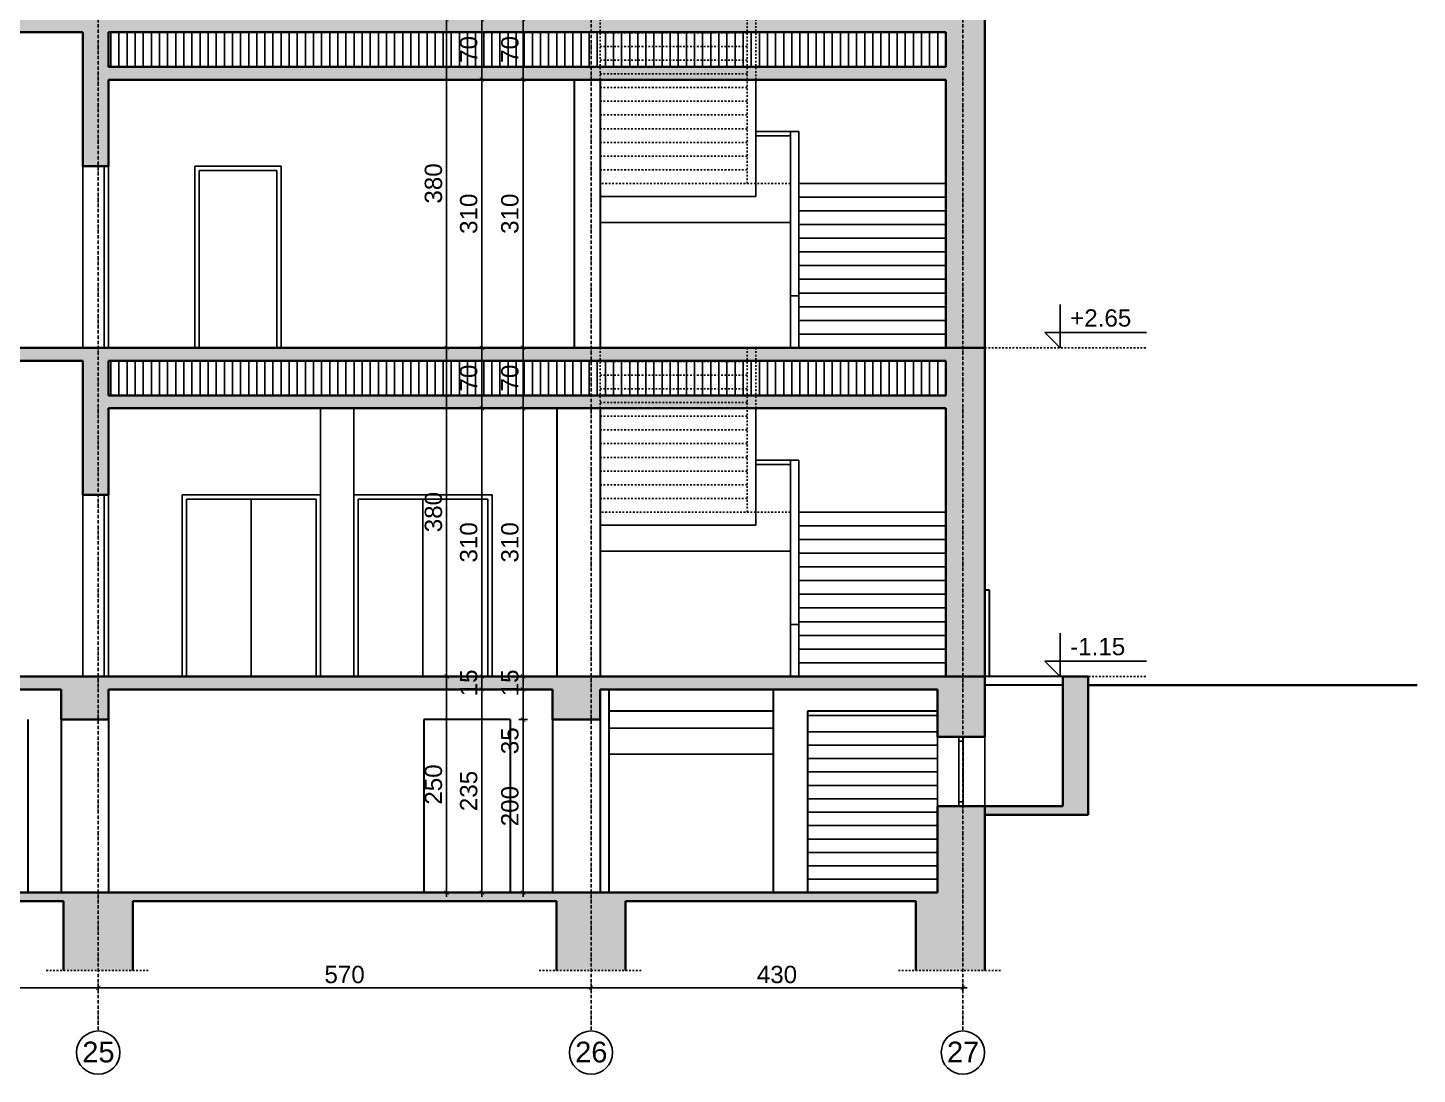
# Model space of a CAD drawing. Header units: inches. Extents: x -72385 to 39588, y -6525 to 66685.
# Drawn here: x 29313 to 30920, y 23051 to 24261 of the extents above; entities that cross this region are included whole.
import ezdxf

# ---------------------------------------------------------------- set-up
doc = ezdxf.new("R2010")
doc.units = ezdxf.units.IN
doc.header["$MEASUREMENT"] = 0
doc.linetypes.add('DashDot', pattern=[0.6, 0.4, -0.1, 0, -0.1])
doc.linetypes.add('Hidden', pattern=[0.4, 0.2, -0.2])
for name, color, linetype, lineweight in [('Надписи коти външни', 252, 'Continuous', 25), ('Надписи коти вътрешни', 252, 'Continuous', 25), ('Надписи нива', 252, 'Continuous', 25), ('Надписи Оси', 252, 'Continuous', 25), ('Оси', 252, 'DashDot', 25), ('Фасади Разрези дебело', 7, 'Continuous', 35), ('Фасади Разрези пунктир', 253, 'Hidden', 25), ('Фасади Разрези средно', 252, 'Continuous', 30), ('Фасади Разрези тънко', 253, 'Continuous', 25), ('Щрих стени', 254, 'Continuous', 25)]:
    doc.layers.add(name, color=color, linetype=linetype, lineweight=lineweight)
doc.styles.add('Arial Regular', font='arial.ttf')
doc.styles.get("Standard").update_dxf_attribs({"font": 'arial.ttf'})
doc.dimstyles.new('Annotative', dxfattribs={"dimscale": 0, "dimtxt": 20, "dimasz": 5, "dimexe": 5, "dimexo": 5, "dimgap": 5, "dimtad": 1, "dimdec": 0, "dimzin": 0, "dimdsep": 46, "dimtxsty": 'Standard', "dimblk": 'ARCHTICK', "dimcen": 5, "dimdle": 5, "dimadec": 0, "dimazin": 0, "dimtfac": 1, "dimtdec": 0, "dimtofl": 0, "dimtmove": 0, "dimatfit": 3, "dimldrblk": 'ARCHTICK', "dimfxl": 5, "dimfxlon": 1, "dimtolj": 1, "dimtzin": 0, "dimarcsym": 1})

# ---------------------------------------------------------------- blocks, each defined once
blk = doc.blocks.new('_ArchTick')
at = {"color": 0, "linetype": 'ByBlock', "const_width": 0.15}
blk.add_lwpolyline([(-0.5, -0.5), (0.5, 0.5)], dxfattribs=at)
blk = doc.blocks.new('*D5168')
at = {"layer": 'Defpoints', "color": 0, "ltscale": 10, "transparency": 16777216}
for p in [(29886.1, 23820.9), (29916.7, 23820.9), (29925.2, 23510.9)]:
    blk.add_point(p, dxfattribs=at)
at = {"layer": 'Надписи коти вътрешни', "color": 0, "lineweight": -2, "ltscale": 10, "transparency": 16777216}
for p, q in [((29891.1, 23820.9), (29881.1, 23820.9)), ((29886.1, 23505.9), (29886.1, 23825.9)), ((29891.1, 23510.9), (29881.1, 23510.9))]:
    blk.add_line(p, q, dxfattribs=at)
at = {"layer": 'Надписи коти вътрешни', "color": 0, "lineweight": -2, "ltscale": 10, "transparency": 16777216, "xscale": 5, "yscale": 5, "zscale": 5}
for p, rotation in [((29886.1, 23820.9), 90), ((29886.1, 23510.9), 270)]:
    blk.add_blockref('_ArchTick', p, dxfattribs=dict(at, rotation=rotation))
at = {"layer": 'Надписи коти вътрешни', "color": 0, "ltscale": 10, "transparency": 16777216, "insert": (29870.9, 23665.9), "char_height": 20, "attachment_point": 5, "rotation": 90}
blk.add_mtext('\\A1;310', dxfattribs=at)
blk = doc.blocks.new('*D5167')
at = {"layer": 'Defpoints', "color": 0, "ltscale": 10, "transparency": 16777216}
for p in [(29886.1, 23890.9), (29916.7, 23890.9), (29916.7, 23820.9)]:
    blk.add_point(p, dxfattribs=at)
at = {"layer": 'Надписи коти вътрешни', "color": 0, "lineweight": -2, "ltscale": 10, "transparency": 16777216}
for p, q in [((29886.1, 23815.9), (29886.1, 23895.9)), ((29891.1, 23890.9), (29881.1, 23890.9)), ((29891.1, 23820.9), (29881.1, 23820.9))]:
    blk.add_line(p, q, dxfattribs=at)
at = {"layer": 'Надписи коти вътрешни', "color": 0, "lineweight": -2, "ltscale": 10, "transparency": 16777216, "xscale": 5, "yscale": 5, "zscale": 5}
for p, rotation in [((29886.1, 23890.9), 90), ((29886.1, 23820.9), 270)]:
    blk.add_blockref('_ArchTick', p, dxfattribs=dict(at, rotation=rotation))
at = {"layer": 'Надписи коти вътрешни', "color": 0, "ltscale": 10, "transparency": 16777216, "insert": (29870.9, 23855.9), "char_height": 20, "attachment_point": 5, "rotation": 90}
blk.add_mtext('\\A1;70', dxfattribs=at)
blk = doc.blocks.new('*D5166')
at = {"layer": 'Defpoints', "color": 0, "ltscale": 10, "transparency": 16777216}
for p in [(29838.5, 23820.9), (29925.2, 23820.9), (29916.7, 23510.9)]:
    blk.add_point(p, dxfattribs=at)
at = {"layer": 'Надписи коти вътрешни', "color": 0, "lineweight": -2, "ltscale": 10, "transparency": 16777216}
for p, q in [((29843.5, 23820.9), (29833.5, 23820.9)), ((29838.5, 23505.9), (29838.5, 23825.9)), ((29843.5, 23510.9), (29833.5, 23510.9))]:
    blk.add_line(p, q, dxfattribs=at)
at = {"layer": 'Надписи коти вътрешни', "color": 0, "lineweight": -2, "ltscale": 10, "transparency": 16777216, "xscale": 5, "yscale": 5, "zscale": 5}
for p, rotation in [((29838.5, 23820.9), 90), ((29838.5, 23510.9), 270)]:
    blk.add_blockref('_ArchTick', p, dxfattribs=dict(at, rotation=rotation))
at = {"layer": 'Надписи коти вътрешни', "color": 0, "ltscale": 10, "transparency": 16777216, "insert": (29823.3, 23665.9), "char_height": 20, "attachment_point": 5, "rotation": 90}
blk.add_mtext('\\A1;310', dxfattribs=at)
blk = doc.blocks.new('*D5165')
at = {"layer": 'Defpoints', "color": 0, "ltscale": 10, "transparency": 16777216}
for p in [(29797.7, 23890.9), (29916.7, 23890.9), (29916.7, 23510.9)]:
    blk.add_point(p, dxfattribs=at)
at = {"layer": 'Надписи коти вътрешни', "color": 0, "lineweight": -2, "ltscale": 10, "transparency": 16777216}
for p, q in [((29797.7, 23505.9), (29797.7, 23895.9)), ((29802.7, 23890.9), (29792.7, 23890.9)), ((29802.7, 23510.9), (29792.7, 23510.9))]:
    blk.add_line(p, q, dxfattribs=at)
at = {"layer": 'Надписи коти вътрешни', "color": 0, "lineweight": -2, "ltscale": 10, "transparency": 16777216, "xscale": 5, "yscale": 5, "zscale": 5}
for p, rotation in [((29797.7, 23890.9), 90), ((29797.7, 23510.9), 270)]:
    blk.add_blockref('_ArchTick', p, dxfattribs=dict(at, rotation=rotation))
at = {"layer": 'Надписи коти вътрешни', "color": 0, "ltscale": 10, "transparency": 16777216, "insert": (29782.5, 23700.9), "char_height": 20, "attachment_point": 5, "rotation": 90}
blk.add_mtext('\\A1;380', dxfattribs=at)
blk = doc.blocks.new('*D5164')
at = {"layer": 'Defpoints', "color": 0, "ltscale": 10, "transparency": 16777216}
for p in [(29838.5, 23890.9), (29860.7, 23890.9), (29860.2, 23820.9)]:
    blk.add_point(p, dxfattribs=at)
at = {"layer": 'Надписи коти вътрешни', "color": 0, "lineweight": -2, "ltscale": 10, "transparency": 16777216}
for p, q in [((29838.5, 23815.9), (29838.5, 23895.9)), ((29843.5, 23890.9), (29833.5, 23890.9)), ((29843.5, 23820.9), (29833.5, 23820.9))]:
    blk.add_line(p, q, dxfattribs=at)
at = {"layer": 'Надписи коти вътрешни', "color": 0, "lineweight": -2, "ltscale": 10, "transparency": 16777216, "xscale": 5, "yscale": 5, "zscale": 5}
for p, rotation in [((29838.5, 23890.9), 90), ((29838.5, 23820.9), 270)]:
    blk.add_blockref('_ArchTick', p, dxfattribs=dict(at, rotation=rotation))
at = {"layer": 'Надписи коти вътрешни', "color": 0, "ltscale": 10, "transparency": 16777216, "insert": (29823.3, 23855.9), "char_height": 20, "attachment_point": 5, "rotation": 90}
blk.add_mtext('\\A1;70', dxfattribs=at)
blk = doc.blocks.new('*D5163')
at = {"layer": 'Defpoints', "color": 0, "ltscale": 10, "transparency": 16777216}
for p in [(29886.1, 24200.9), (29916.7, 24200.9), (29916.7, 23890.9)]:
    blk.add_point(p, dxfattribs=at)
at = {"layer": 'Надписи коти вътрешни', "color": 0, "lineweight": -2, "ltscale": 10, "transparency": 16777216}
for p, q in [((29891.1, 24200.9), (29881.1, 24200.9)), ((29886.1, 23885.9), (29886.1, 24205.9)), ((29891.1, 23890.9), (29881.1, 23890.9))]:
    blk.add_line(p, q, dxfattribs=at)
at = {"layer": 'Надписи коти вътрешни', "color": 0, "lineweight": -2, "ltscale": 10, "transparency": 16777216, "xscale": 5, "yscale": 5, "zscale": 5}
for p, rotation in [((29886.1, 24200.9), 90), ((29886.1, 23890.9), 270)]:
    blk.add_blockref('_ArchTick', p, dxfattribs=dict(at, rotation=rotation))
at = {"layer": 'Надписи коти вътрешни', "color": 0, "ltscale": 10, "transparency": 16777216, "insert": (29870.9, 24045.9), "char_height": 20, "attachment_point": 5, "rotation": 90}
blk.add_mtext('\\A1;310', dxfattribs=at)
blk = doc.blocks.new('*D5162')
at = {"layer": 'Defpoints', "color": 0, "ltscale": 10, "transparency": 16777216}
for p in [(29916.7, 24270.9), (29886.1, 24200.9), (29916.7, 24200.9)]:
    blk.add_point(p, dxfattribs=at)
at = {"layer": 'Надписи коти вътрешни', "color": 0, "lineweight": -2, "ltscale": 10, "transparency": 16777216}
for p, q in [((29891.1, 24270.9), (29881.1, 24270.9)), ((29886.1, 24275.9), (29886.1, 24195.9)), ((29891.1, 24200.9), (29881.1, 24200.9))]:
    blk.add_line(p, q, dxfattribs=at)
at = {"layer": 'Надписи коти вътрешни', "color": 0, "lineweight": -2, "ltscale": 10, "transparency": 16777216, "xscale": 5, "yscale": 5, "zscale": 5}
for p, rotation in [((29886.1, 24270.9), 90), ((29886.1, 24200.9), 270)]:
    blk.add_blockref('_ArchTick', p, dxfattribs=dict(at, rotation=rotation))
at = {"layer": 'Надписи коти вътрешни', "color": 0, "ltscale": 10, "transparency": 16777216, "insert": (29870.9, 24235.9), "char_height": 20, "attachment_point": 5, "rotation": 90}
blk.add_mtext('\\A1;70', dxfattribs=at)
blk = doc.blocks.new('*D5161')
at = {"layer": 'Defpoints', "color": 0, "ltscale": 10, "transparency": 16777216}
for p in [(29838.5, 24200.9), (29865.2, 24200.9), (29916.7, 23890.9)]:
    blk.add_point(p, dxfattribs=at)
at = {"layer": 'Надписи коти вътрешни', "color": 0, "lineweight": -2, "ltscale": 10, "transparency": 16777216}
for p, q in [((29843.5, 24200.9), (29833.5, 24200.9)), ((29838.5, 23885.9), (29838.5, 24205.9)), ((29843.5, 23890.9), (29833.5, 23890.9))]:
    blk.add_line(p, q, dxfattribs=at)
at = {"layer": 'Надписи коти вътрешни', "color": 0, "lineweight": -2, "ltscale": 10, "transparency": 16777216, "xscale": 5, "yscale": 5, "zscale": 5}
for p, rotation in [((29838.5, 24200.9), 90), ((29838.5, 23890.9), 270)]:
    blk.add_blockref('_ArchTick', p, dxfattribs=dict(at, rotation=rotation))
at = {"layer": 'Надписи коти вътрешни', "color": 0, "ltscale": 10, "transparency": 16777216, "insert": (29823.3, 24045.9), "char_height": 20, "attachment_point": 5, "rotation": 90}
blk.add_mtext('\\A1;310', dxfattribs=at)
blk = doc.blocks.new('*D5160')
at = {"layer": 'Defpoints', "color": 0, "ltscale": 10, "transparency": 16777216}
for p in [(29797.7, 24270.9), (29916.7, 24270.9), (29916.7, 23890.9)]:
    blk.add_point(p, dxfattribs=at)
at = {"layer": 'Надписи коти вътрешни', "color": 0, "lineweight": -2, "ltscale": 10, "transparency": 16777216}
for p, q in [((29802.7, 24270.9), (29792.7, 24270.9)), ((29797.7, 23885.9), (29797.7, 24275.9)), ((29802.7, 23890.9), (29792.7, 23890.9))]:
    blk.add_line(p, q, dxfattribs=at)
at = {"layer": 'Надписи коти вътрешни', "color": 0, "lineweight": -2, "ltscale": 10, "transparency": 16777216, "xscale": 5, "yscale": 5, "zscale": 5}
for p, rotation in [((29797.7, 24270.9), 90), ((29797.7, 23890.9), 270)]:
    blk.add_blockref('_ArchTick', p, dxfattribs=dict(at, rotation=rotation))
at = {"layer": 'Надписи коти вътрешни', "color": 0, "ltscale": 10, "transparency": 16777216, "insert": (29782.5, 24080.9), "char_height": 20, "attachment_point": 5, "rotation": 90}
blk.add_mtext('\\A1;380', dxfattribs=at)
blk = doc.blocks.new('*D5159')
at = {"layer": 'Defpoints', "color": 0, "ltscale": 10, "transparency": 16777216}
for p in [(29838.5, 24270.9), (29869.2, 24270.9), (29869.2, 24200.9)]:
    blk.add_point(p, dxfattribs=at)
at = {"layer": 'Надписи коти вътрешни', "color": 0, "lineweight": -2, "ltscale": 10, "transparency": 16777216}
for p, q in [((29843.5, 24270.9), (29833.5, 24270.9)), ((29838.5, 24195.9), (29838.5, 24275.9)), ((29843.5, 24200.9), (29833.5, 24200.9))]:
    blk.add_line(p, q, dxfattribs=at)
at = {"layer": 'Надписи коти вътрешни', "color": 0, "lineweight": -2, "ltscale": 10, "transparency": 16777216, "xscale": 5, "yscale": 5, "zscale": 5}
for p, rotation in [((29838.5, 24270.9), 90), ((29838.5, 24200.9), 270)]:
    blk.add_blockref('_ArchTick', p, dxfattribs=dict(at, rotation=rotation))
at = {"layer": 'Надписи коти вътрешни', "color": 0, "ltscale": 10, "transparency": 16777216, "insert": (29823.3, 24235.9), "char_height": 20, "attachment_point": 5, "rotation": 90}
blk.add_mtext('\\A1;70', dxfattribs=at)
blk = doc.blocks.new('*D5143')
at = {"layer": 'Defpoints', "color": 0, "ltscale": 10, "transparency": 16777216}
for p in [(29920.2, 23495.9), (29886.1, 23460.9), (29920.2, 23460.9)]:
    blk.add_point(p, dxfattribs=at)
at = {"layer": 'Надписи коти вътрешни', "color": 0, "lineweight": -2, "ltscale": 10, "transparency": 16777216}
for p, q in [((29891.1, 23495.9), (29881.1, 23495.9)), ((29886.1, 23500.9), (29886.1, 23460.9)), ((29891.1, 23460.9), (29881.1, 23460.9)), ((29886.1, 23460.9), (29886.1, 23417.1))]:
    blk.add_line(p, q, dxfattribs=at)
at = {"layer": 'Надписи коти вътрешни', "color": 0, "lineweight": -2, "ltscale": 10, "transparency": 16777216, "xscale": 5, "yscale": 5, "zscale": 5}
for p, rotation in [((29886.1, 23495.9), 90), ((29886.1, 23460.9), 270)]:
    blk.add_blockref('_ArchTick', p, dxfattribs=dict(at, rotation=rotation))
at = {"layer": 'Надписи коти вътрешни', "color": 0, "ltscale": 10, "transparency": 16777216, "insert": (29870.9, 23436.5), "char_height": 20, "attachment_point": 5, "rotation": 90}
blk.add_mtext('\\A1;35', dxfattribs=at)
blk = doc.blocks.new('*D5142')
at = {"layer": 'Defpoints', "color": 0, "ltscale": 10, "transparency": 16777216}
for p in [(29920.2, 23460.9), (29886.1, 23260.9), (29920.2, 23260.9)]:
    blk.add_point(p, dxfattribs=at)
at = {"layer": 'Надписи коти вътрешни', "color": 0, "lineweight": -2, "ltscale": 10, "transparency": 16777216}
for p, q in [((29891.1, 23460.9), (29881.1, 23460.9)), ((29886.1, 23465.9), (29886.1, 23255.9)), ((29891.1, 23260.9), (29881.1, 23260.9))]:
    blk.add_line(p, q, dxfattribs=at)
at = {"layer": 'Надписи коти вътрешни', "color": 0, "lineweight": -2, "ltscale": 10, "transparency": 16777216, "xscale": 5, "yscale": 5, "zscale": 5}
for p, rotation in [((29886.1, 23460.9), 90), ((29886.1, 23260.9), 270)]:
    blk.add_blockref('_ArchTick', p, dxfattribs=dict(at, rotation=rotation))
at = {"layer": 'Надписи коти вътрешни', "color": 0, "ltscale": 10, "transparency": 16777216, "insert": (29870.9, 23360.9), "char_height": 20, "attachment_point": 5, "rotation": 90}
blk.add_mtext('\\A1;200', dxfattribs=at)
blk = doc.blocks.new('*D4689')
at = {"layer": 'Defpoints', "color": 0, "ltscale": 10, "transparency": 16777216}
for p in [(29838.5, 23495.9), (29920.2, 23495.9), (29920.2, 23260.9)]:
    blk.add_point(p, dxfattribs=at)
at = {"layer": 'Надписи коти вътрешни', "color": 0, "lineweight": -2, "ltscale": 10, "transparency": 16777216}
for p, q in [((29843.5, 23495.9), (29833.5, 23495.9)), ((29838.5, 23255.9), (29838.5, 23500.9)), ((29843.5, 23260.9), (29833.5, 23260.9))]:
    blk.add_line(p, q, dxfattribs=at)
at = {"layer": 'Надписи коти вътрешни', "color": 0, "lineweight": -2, "ltscale": 10, "transparency": 16777216, "xscale": 5, "yscale": 5, "zscale": 5}
for p, rotation in [((29838.5, 23495.9), 90), ((29838.5, 23260.9), 270)]:
    blk.add_blockref('_ArchTick', p, dxfattribs=dict(at, rotation=rotation))
at = {"layer": 'Надписи коти вътрешни', "color": 0, "ltscale": 10, "transparency": 16777216, "insert": (29823.3, 23378.4), "char_height": 20, "attachment_point": 5, "rotation": 90}
blk.add_mtext('\\A1;235', dxfattribs=at)
blk = doc.blocks.new('*D4690')
at = {"layer": 'Defpoints', "color": 0, "ltscale": 10, "transparency": 16777216}
for p in [(29797.7, 23510.9), (29920.2, 23510.9), (29920.2, 23260.9)]:
    blk.add_point(p, dxfattribs=at)
at = {"layer": 'Надписи коти вътрешни', "color": 0, "lineweight": -2, "ltscale": 10, "transparency": 16777216}
for p, q in [((29802.7, 23510.9), (29792.7, 23510.9)), ((29797.7, 23255.9), (29797.7, 23515.9)), ((29802.7, 23260.9), (29792.7, 23260.9))]:
    blk.add_line(p, q, dxfattribs=at)
at = {"layer": 'Надписи коти вътрешни', "color": 0, "lineweight": -2, "ltscale": 10, "transparency": 16777216, "xscale": 5, "yscale": 5, "zscale": 5}
for p, rotation in [((29797.7, 23510.9), 90), ((29797.7, 23260.9), 270)]:
    blk.add_blockref('_ArchTick', p, dxfattribs=dict(at, rotation=rotation))
at = {"layer": 'Надписи коти вътрешни', "color": 0, "ltscale": 10, "transparency": 16777216, "insert": (29782.5, 23385.9), "char_height": 20, "attachment_point": 5, "rotation": 90}
blk.add_mtext('\\A1;250', dxfattribs=at)
blk = doc.blocks.new('*D5141')
at = {"layer": 'Defpoints', "color": 0, "ltscale": 10, "transparency": 16777216}
for p in [(29838.5, 23510.9), (29869.2, 23510.9), (29904.4, 23495.9)]:
    blk.add_point(p, dxfattribs=at)
at = {"layer": 'Надписи коти вътрешни', "color": 0, "lineweight": -2, "ltscale": 10, "transparency": 16777216}
for p, q in [((29843.5, 23510.9), (29833.5, 23510.9)), ((29838.5, 23490.9), (29838.5, 23515.9)), ((29843.5, 23495.9), (29833.5, 23495.9))]:
    blk.add_line(p, q, dxfattribs=at)
at = {"layer": 'Надписи коти вътрешни', "color": 0, "lineweight": -2, "ltscale": 10, "transparency": 16777216, "xscale": 5, "yscale": 5, "zscale": 5}
for p, rotation in [((29838.5, 23510.9), 90), ((29838.5, 23495.9), 270)]:
    blk.add_blockref('_ArchTick', p, dxfattribs=dict(at, rotation=rotation))
at = {"layer": 'Надписи коти вътрешни', "color": 0, "ltscale": 10, "transparency": 16777216, "insert": (29823.3, 23503.4), "char_height": 20, "attachment_point": 5, "rotation": 90}
blk.add_mtext('\\A1;15', dxfattribs=at)
blk = doc.blocks.new('*D5140')
at = {"layer": 'Defpoints', "color": 0, "ltscale": 10, "transparency": 16777216}
for p in [(29886.1, 23510.9), (29916.7, 23510.9), (29920.2, 23495.9)]:
    blk.add_point(p, dxfattribs=at)
at = {"layer": 'Надписи коти вътрешни', "color": 0, "lineweight": -2, "ltscale": 10, "transparency": 16777216}
for p, q in [((29891.1, 23510.9), (29881.1, 23510.9)), ((29886.1, 23490.9), (29886.1, 23515.9)), ((29891.1, 23495.9), (29881.1, 23495.9))]:
    blk.add_line(p, q, dxfattribs=at)
at = {"layer": 'Надписи коти вътрешни', "color": 0, "lineweight": -2, "ltscale": 10, "transparency": 16777216, "xscale": 5, "yscale": 5, "zscale": 5}
for p, rotation in [((29886.1, 23510.9), 90), ((29886.1, 23495.9), 270)]:
    blk.add_blockref('_ArchTick', p, dxfattribs=dict(at, rotation=rotation))
at = {"layer": 'Надписи коти вътрешни', "color": 0, "ltscale": 10, "transparency": 16777216, "insert": (29870.9, 23503.4), "char_height": 20, "attachment_point": 5, "rotation": 90}
blk.add_mtext('\\A1;15', dxfattribs=at)
blk = doc.blocks.new('*D7043')
at = {"layer": 'Defpoints', "color": 0, "ltscale": 10, "transparency": 16777216}
for p in [(29394.7, 23150.9), (28434.7, 23100.9), (29394.7, 23100.9)]:
    blk.add_point(p, dxfattribs=at)
at = {"layer": 'Надписи коти външни', "color": 0, "lineweight": -2, "ltscale": 10, "transparency": 16777216}
for p, q in [((28434.7, 23145.9), (28434.7, 23155.9)), ((29394.7, 23145.9), (29394.7, 23155.9)), ((28429.7, 23150.9), (29399.7, 23150.9))]:
    blk.add_line(p, q, dxfattribs=at)
at = {"layer": 'Надписи коти външни', "color": 0, "lineweight": -2, "ltscale": 10, "transparency": 16777216, "xscale": 5, "yscale": 5, "zscale": 5, "rotation": 180}
blk.add_blockref('_ArchTick', (28434.7, 23150.9), dxfattribs=at)
at = {"layer": 'Надписи коти външни', "color": 0, "lineweight": -2, "ltscale": 10, "transparency": 16777216, "xscale": 5, "yscale": 5, "zscale": 5}
blk.add_blockref('_ArchTick', (29394.7, 23150.9), dxfattribs=at)
at = {"layer": 'Надписи коти външни', "color": 0, "ltscale": 10, "transparency": 16777216, "insert": (28914.7, 23166.1), "char_height": 20, "attachment_point": 5}
blk.add_mtext('\\A1;960', dxfattribs=at)
blk = doc.blocks.new('*D7044')
at = {"layer": 'Defpoints', "color": 0, "ltscale": 10, "transparency": 16777216}
for p in [(29964.7, 23150.9), (29394.7, 23100.9), (29964.7, 23100.9)]:
    blk.add_point(p, dxfattribs=at)
at = {"layer": 'Надписи коти външни', "color": 0, "lineweight": -2, "ltscale": 10, "transparency": 16777216}
for p, q in [((29394.7, 23145.9), (29394.7, 23155.9)), ((29964.7, 23145.9), (29964.7, 23155.9)), ((29389.7, 23150.9), (29969.7, 23150.9))]:
    blk.add_line(p, q, dxfattribs=at)
at = {"layer": 'Надписи коти външни', "color": 0, "lineweight": -2, "ltscale": 10, "transparency": 16777216, "xscale": 5, "yscale": 5, "zscale": 5, "rotation": 180}
blk.add_blockref('_ArchTick', (29394.7, 23150.9), dxfattribs=at)
at = {"layer": 'Надписи коти външни', "color": 0, "lineweight": -2, "ltscale": 10, "transparency": 16777216, "xscale": 5, "yscale": 5, "zscale": 5}
blk.add_blockref('_ArchTick', (29964.7, 23150.9), dxfattribs=at)
at = {"layer": 'Надписи коти външни', "color": 0, "ltscale": 10, "transparency": 16777216, "insert": (29679.7, 23166.1), "char_height": 20, "attachment_point": 5}
blk.add_mtext('\\A1;570', dxfattribs=at)
blk = doc.blocks.new('*D7045')
at = {"layer": 'Defpoints', "color": 0, "ltscale": 10, "transparency": 16777216}
for p in [(30394.7, 23150.9), (29964.7, 23100.9), (30394.7, 23100.9)]:
    blk.add_point(p, dxfattribs=at)
at = {"layer": 'Надписи коти външни', "color": 0, "lineweight": -2, "ltscale": 10, "transparency": 16777216}
for p, q in [((29964.7, 23145.9), (29964.7, 23155.9)), ((30394.7, 23145.9), (30394.7, 23155.9)), ((29959.7, 23150.9), (30399.7, 23150.9))]:
    blk.add_line(p, q, dxfattribs=at)
at = {"layer": 'Надписи коти външни', "color": 0, "lineweight": -2, "ltscale": 10, "transparency": 16777216, "xscale": 5, "yscale": 5, "zscale": 5, "rotation": 180}
blk.add_blockref('_ArchTick', (29964.7, 23150.9), dxfattribs=at)
at = {"layer": 'Надписи коти външни', "color": 0, "lineweight": -2, "ltscale": 10, "transparency": 16777216, "xscale": 5, "yscale": 5, "zscale": 5}
blk.add_blockref('_ArchTick', (30394.7, 23150.9), dxfattribs=at)
at = {"layer": 'Надписи коти външни', "color": 0, "ltscale": 10, "transparency": 16777216, "insert": (30179.7, 23166.1), "char_height": 20, "attachment_point": 5}
blk.add_mtext('\\A1;430', dxfattribs=at)

msp = doc.modelspace()

# ---------------------------------------------------------------- hatches: boundary and pattern name
at = {"layer": 'Щрих стени', "ltscale": 10}
h = msp.add_hatch(color=256, dxfattribs=at)
h.dxf.hatch_style = 1
h.paths.add_polyline_path([(27073.7, 24255.9), (27645.4, 24255.9), (27645.4, 24225.9), (27667.4, 24225.9), (27667.4, 24190.9), (28451.8, 24190.9), (28451.8, 24255.9), (29376.8, 24255.9), (29376.8, 24100.9), (29406.8, 24100.9), (29406.8, 24200.9), (30375.2, 24200.9), (30375.2, 23890.9), (30420.2, 23890.9), (30420.2, 24270.9), (26438.9, 24270.9), (26438.9, 24190.9), (26473.9, 24190.9), (26473.9, 24255.9), (27043.7, 24255.9), (27043.7, 24100.9), (27073.7, 24100.9)])
h.paths.add_polyline_path([(27660.4, 24240.9), (27660.4, 24255.9), (28436.8, 24255.9), (28436.8, 24205.9), (27682.4, 24205.9), (27682.4, 24240.9)], flags=16)
h.paths.add_polyline_path([(29406.8, 24255.9), (30375.2, 24255.9), (30375.2, 24215.9), (29406.8, 24215.9)], flags=16)
at = {"layer": 'Щрих стени', "ltscale": 10, "transparency": 33554610}
h = msp.add_hatch(dxfattribs=at)
h.set_pattern_fill('ANSI31', color=256, scale=75, angle=45)
h.paths.add_polyline_path([(30375.2, 24255.9), (29406.8, 24255.9), (29406.8, 24215.9), (30375.2, 24215.9)])
at = {"layer": 'Щрих стени', "ltscale": 10}
h = msp.add_hatch(color=256, dxfattribs=at)
h.dxf.hatch_style = 1
h.paths.add_polyline_path([(26473.9, 23610.9), (26438.9, 23610.9), (26438.9, 23510.9), (26473.9, 23510.9)], flags=17)
h.paths.add_polyline_path([(26473.9, 23875.9), (27043.7, 23875.9), (27043.7, 23510.9), (27073.7, 23510.9), (27073.7, 23875.9), (27645.4, 23875.9), (27645.4, 23845.9), (27667.4, 23845.9), (27667.4, 23810.9), (28451.8, 23810.9), (28451.8, 23875.9), (29376.8, 23875.9), (29376.8, 23720.9), (29406.8, 23720.9), (29406.8, 23820.9), (30375.2, 23820.9), (30375.2, 23510.9), (30420.2, 23510.9), (30420.2, 23890.9), (26438.9, 23890.9), (26438.9, 23810.9), (26473.9, 23810.9)])
h.paths.add_polyline_path([(27660.4, 23860.9), (27660.4, 23875.9), (28436.8, 23875.9), (28436.8, 23825.9), (27682.4, 23825.9), (27682.4, 23860.9)], flags=16)
h.paths.add_polyline_path([(29406.8, 23875.9), (30375.2, 23875.9), (30375.2, 23835.9), (29406.8, 23835.9)], flags=16)
at = {"layer": 'Щрих стени', "ltscale": 10, "transparency": 33554610}
h = msp.add_hatch(dxfattribs=at)
h.set_pattern_fill('ANSI31', color=256, scale=75, angle=45)
h.paths.add_polyline_path([(30375.2, 23875.9), (29406.8, 23875.9), (29406.8, 23835.9), (30375.2, 23835.9)])
at = {"layer": 'Щрих стени', "ltscale": 10}
h = msp.add_hatch(color=256, dxfattribs=at)
h.dxf.hatch_style = 1
h.paths.add_polyline_path([(28447.8, 23495.9), (29351.8, 23495.9), (29351.8, 23460.9), (29406.8, 23460.9), (29406.8, 23495.9), (29920.2, 23495.9), (29920.2, 23460.9), (29975.2, 23460.9), (29975.2, 23495.9), (30365.2, 23495.9), (30365.2, 23440.9), (30420.2, 23440.9), (30420.2, 23500.9), (30420.2, 23510.9), (26438.9, 23510.9), (26438.9, 23420.9), (26518.9, 23420.9), (26518.9, 23500.9), (27019.7, 23500.9), (27019.7, 23420.9), (27099.7, 23420.9), (27099.7, 23500.9), (27639.7, 23500.9), (27639.7, 23420.9), (27719.7, 23420.9), (27719.7, 23500.9), (28392.9, 23500.9), (28392.9, 23170.9), (28472.9, 23170.9), (28472.9, 23250.9), (29354.7, 23250.9), (29354.7, 23170.9), (29434.7, 23170.9), (29434.7, 23250.9), (29924.7, 23250.9), (29924.7, 23170.9), (30004.7, 23170.9), (30004.7, 23250.9), (30340.2, 23250.9), (30340.2, 23170.9), (30420.2, 23170.9), (30420.2, 23360.9), (30365.2, 23360.9), (30365.2, 23260.9), (28447.8, 23260.9)])
h.paths.add_polyline_path([(30539.8, 23510.9), (30510.2, 23510.9), (30510.2, 23360.9), (30420.2, 23360.9), (30420.2, 23350.9), (30539.8, 23350.9)])

# ---------------------------------------------------------------- linework, layer by layer
at = {"layer": 'Надписи нива', "ltscale": 10}
for p, q in [((30507.1, 23940.9), (30507.1, 23890.9)), ((30489.4, 23908.6), (30607.1, 23908.6)), ((30507.1, 23890.9), (30489.4, 23908.6)), ((30507.1, 23560.9), (30507.1, 23510.9)), ((30489.4, 23528.6), (30607.1, 23528.6)), ((30507.1, 23510.9), (30489.4, 23528.6))]:
    msp.add_line(p, q, dxfattribs=at)
at = {"layer": 'Надписи нива', "linetype": 'Hidden', "ltscale": 10}
for p, q in [((30420.2, 23890.9), (30607.1, 23890.9)), ((30420.2, 23510.9), (30607.1, 23510.9))]:
    msp.add_line(p, q, dxfattribs=at)
at = {"layer": 'Надписи Оси', "ltscale": 50}
for centre in [(29394.7, 23075.9), (29964.7, 23075.9), (30394.7, 23075.9)]:
    msp.add_circle(centre, 25, dxfattribs=at)
at = {"layer": 'Оси', "ltscale": 10}
for p, q in [((29394.7, 25350.9), (29394.7, 23100.9)), ((29964.7, 25350.9), (29964.7, 23100.9)), ((30394.7, 25350.9), (30394.7, 23100.9))]:
    msp.add_line(p, q, dxfattribs=at)
at = {"layer": 'Фасади Разрези дебело', "ltscale": 10}
for p, q in [((30420.2, 25105.9), (30420.2, 23500.9)), ((29376.8, 24255.9), (29376.8, 24100.9)), ((29406.8, 24255.9), (29406.8, 24215.9)), ((30375.2, 24255.9), (30375.2, 24215.9)), ((30375.2, 24215.9), (29406.8, 24215.9)), ((30375.2, 24200.9), (29406.8, 24200.9)), ((29406.8, 24200.9), (29406.8, 24100.9)), ((30375.2, 24200.9), (30375.2, 23890.9)), ((29376.8, 24100.9), (29406.8, 24100.9)), ((29376.8, 23875.9), (29376.8, 23720.9)), ((29406.8, 23875.9), (29406.8, 23835.9)), ((30375.2, 23875.9), (30375.2, 23835.9)), ((30375.2, 23835.9), (29406.8, 23835.9)), ((29406.8, 23820.9), (29406.8, 23720.9)), ((30375.2, 23820.9), (29406.8, 23820.9)), ((30375.2, 23820.9), (30375.2, 23510.9)), ((29376.8, 23720.9), (29406.8, 23720.9)), ((30510.2, 23510.9), (30510.2, 23360.9)), ((30510.2, 23510.9), (30539.8, 23510.9)), ((30539.8, 23510.9), (30539.8, 23350.9)), ((29351.8, 23495.9), (29351.8, 23460.9)), ((29406.8, 23495.9), (29406.8, 23460.9)), ((29920.2, 23495.9), (29920.2, 23460.9)), ((29975.2, 23495.9), (29975.2, 23460.9)), ((30365.2, 23495.9), (30365.2, 23440.9)), ((30420.2, 23500.9), (30420.2, 23440.9)), ((29406.8, 23460.9), (29351.8, 23460.9)), ((29975.2, 23460.9), (29920.2, 23460.9)), ((30365.2, 23360.9), (30365.2, 23260.9)), ((30420.2, 23360.9), (30420.2, 23170.9)), ((29354.7, 23250.9), (29354.7, 23170.9)), ((29434.7, 23250.9), (29434.7, 23170.9)), ((29924.7, 23250.9), (29924.7, 23170.9)), ((30004.7, 23250.9), (30004.7, 23170.9)), ((30340.2, 23250.9), (30340.2, 23170.9))]:
    msp.add_line(p, q, dxfattribs=at)
at = {"layer": 'Фасади Разрези дебело', "ltscale": 10, "extrusion": (1.22465e-16, 1, -2.22045e-16)}
for p, q in [((29376.8, 24255.9), (28451.8, 24255.9)), ((30375.2, 24255.9), (29406.8, 24255.9)), ((30420.2, 23890.9), (26438.9, 23890.9)), ((29376.8, 23875.9), (28451.8, 23875.9)), ((30375.2, 23875.9), (29406.8, 23875.9)), ((30420.2, 23510.9), (26438.9, 23510.9))]:
    msp.add_line(p, q, dxfattribs=at)
at = {"layer": 'Фасади Разрези дебело', "ltscale": 10, "extrusion": (-1.2091e-15, 1, -2.22045e-16)}
for p, q in [((29351.8, 23495.9), (28447.8, 23495.9)), ((29920.2, 23495.9), (29406.8, 23495.9)), ((30365.2, 23495.9), (29975.2, 23495.9)), ((30920.2, 23500.9), (30539.8, 23500.9))]:
    msp.add_line(p, q, dxfattribs=at)
at = {"layer": 'Фасади Разрези дебело', "ltscale": 10, "extrusion": (7.84095e-16, 1, -2.22045e-16)}
for p, q in [((30365.2, 23440.9), (30420.2, 23440.9)), ((30365.2, 23360.9), (30420.2, 23360.9)), ((30420.2, 23360.9), (30510.2, 23360.9)), ((30420.2, 23350.9), (30539.8, 23350.9))]:
    msp.add_line(p, q, dxfattribs=at)
at = {"layer": 'Фасади Разрези дебело', "ltscale": 10, "extrusion": (-1.22465e-16, 1, -2.22045e-16)}
for p, q in [((28447.8, 23260.9), (30365.2, 23260.9)), ((28472.9, 23250.9), (29354.7, 23250.9)), ((29434.7, 23250.9), (29924.7, 23250.9)), ((30004.7, 23250.9), (30340.2, 23250.9))]:
    msp.add_line(p, q, dxfattribs=at)
at = {"layer": 'Фасади Разрези пунктир', "ltscale": 10}
for p, q in [((29975.2, 24270.9), (29975.2, 24200.9)), ((30145.2, 24270.9), (30145.2, 24080.9)), ((30155.2, 24270.9), (30155.2, 24200.9)), ((30145.2, 24255.1), (29975.2, 24255.1)), ((30145.2, 24239.2), (29975.2, 24239.2)), ((30145.2, 24223.4), (29975.2, 24223.4)), ((30145.2, 24207.6), (29975.2, 24207.6)), ((30145.2, 24191.7), (29975.2, 24191.7)), ((30145.2, 24175.9), (29975.2, 24175.9)), ((30145.2, 24160.1), (29975.2, 24160.1)), ((30145.2, 24144.2), (29975.2, 24144.2)), ((30145.2, 24128.4), (29975.2, 24128.4)), ((30145.2, 24112.6), (29975.2, 24112.6)), ((30145.2, 24096.8), (29975.2, 24096.8)), ((30195.2, 24080.9), (29975.2, 24080.9)), ((29975.2, 23890.9), (29975.2, 23820.9)), ((30145.2, 23890.9), (30145.2, 23700.9)), ((30155.2, 23890.9), (30155.2, 23820.9)), ((30145.2, 23875.1), (29975.2, 23875.1)), ((30145.2, 23859.2), (29975.2, 23859.2)), ((30145.2, 23843.4), (29975.2, 23843.4)), ((30145.2, 23827.6), (29975.2, 23827.6)), ((30145.2, 23811.7), (29975.2, 23811.7)), ((30145.2, 23795.9), (29975.2, 23795.9)), ((30145.2, 23780.1), (29975.2, 23780.1)), ((30145.2, 23764.2), (29975.2, 23764.2)), ((30145.2, 23748.4), (29975.2, 23748.4)), ((30145.2, 23732.6), (29975.2, 23732.6)), ((30145.2, 23716.8), (29975.2, 23716.8)), ((30195.2, 23700.9), (29975.2, 23700.9))]:
    msp.add_line(p, q, dxfattribs=at)
at = {"layer": 'Фасади Разрези пунктир', "ltscale": 10, "extrusion": (1.2091e-15, 1, -2.22045e-16)}
for p, q in [((29334.7, 23170.9), (29454.7, 23170.9)), ((29904.7, 23170.9), (30024.7, 23170.9)), ((30320.2, 23170.9), (30440.2, 23170.9))]:
    msp.add_line(p, q, dxfattribs=at)
at = {"layer": 'Фасади Разрези средно', "ltscale": 10}
for p, q in [((29945.2, 24200.9), (29945.2, 23890.9)), ((29975.2, 24200.9), (29975.2, 23890.9)), ((29925.2, 23820.9), (29925.2, 23510.9)), ((29975.2, 23820.9), (29975.2, 23510.9)), ((30420.2, 23610.9), (30425.2, 23610.9)), ((30425.2, 23610.9), (30425.2, 23510.9)), ((29985.2, 23495.9), (29985.2, 23260.9)), ((30175.2, 23495.9), (30175.2, 23260.9)), ((29313.3, 23460.9), (29313.3, 23260.9)), ((29351.8, 23460.9), (29351.8, 23260.9)), ((29406.8, 23460.9), (29406.8, 23260.9)), ((29771.3, 23460.9), (29771.3, 23260.9)), ((29871.3, 23460.9), (29771.3, 23460.9)), ((29871.3, 23460.9), (29871.3, 23260.9)), ((29920.2, 23460.9), (29920.2, 23260.9)), ((29975.2, 23460.9), (29975.2, 23260.9)), ((30175.2, 23470.9), (29985.2, 23470.9)), ((30215.2, 23470.9), (30215.2, 23260.9)), ((30365.2, 23470.9), (30215.2, 23470.9))]:
    msp.add_line(p, q, dxfattribs=at)
at = {"layer": 'Фасади Разрези средно', "ltscale": 10, "extrusion": (-1.2091e-15, 1, -2.22045e-16)}
for p, q in [((30510.2, 23510.9), (30420.2, 23510.9)), ((30510.2, 23500.9), (30420.2, 23500.9))]:
    msp.add_line(p, q, dxfattribs=at)
at = {"layer": 'Фасади Разрези тънко', "ltscale": 10}
for p, q in [((30155.2, 24200.9), (30155.2, 24065.9)), ((30205.2, 24140.9), (30155.2, 24140.9)), ((30195.2, 24135.9), (30155.2, 24135.9)), ((30195.2, 24140.9), (30195.2, 23890.9)), ((30205.2, 24140.9), (30205.2, 23890.9)), ((29376.8, 24100.9), (29376.8, 23890.9)), ((29401.8, 24100.9), (29401.8, 23890.9)), ((29406.8, 24100.9), (29406.8, 23890.9)), ((29506.4, 23890.9), (29506.4, 24100.9)), ((29506.4, 24100.9), (29606.4, 24100.9)), ((29511.4, 23890.9), (29511.4, 24095.9)), ((29511.4, 24095.9), (29601.4, 24095.9)), ((29601.4, 24095.9), (29601.4, 23890.9)), ((29606.4, 24100.9), (29606.4, 23890.9)), ((30375.2, 24080.9), (30205.2, 24080.9)), ((30155.2, 24065.9), (29975.2, 24065.9)), ((30375.2, 24065.1), (30205.2, 24065.1)), ((30375.2, 24049.2), (30205.2, 24049.2)), ((30195.2, 24035.9), (29975.2, 24035.9)), ((30375.2, 24033.4), (30205.2, 24033.4)), ((30375.2, 24017.6), (30205.2, 24017.6)), ((30375.2, 24001.7), (30205.2, 24001.7)), ((30375.2, 23985.9), (30205.2, 23985.9)), ((30375.2, 23970.1), (30205.2, 23970.1)), ((30375.2, 23954.2), (30205.2, 23954.2)), ((30375.2, 23938.4), (30205.2, 23938.4)), ((30375.2, 23922.6), (30205.2, 23922.6)), ((30375.2, 23906.8), (30205.2, 23906.8)), ((29651.8, 23820.9), (29651.8, 23510.9)), ((29690.2, 23820.9), (29690.2, 23510.9)), ((30155.2, 23820.9), (30155.2, 23685.9)), ((30205.2, 23760.9), (30155.2, 23760.9)), ((30195.2, 23755.9), (30155.2, 23755.9)), ((30195.2, 23760.9), (30195.2, 23510.9)), ((30205.2, 23760.9), (30205.2, 23510.9)), ((29376.8, 23720.9), (29376.8, 23510.9)), ((29401.8, 23720.9), (29401.8, 23510.9)), ((29406.8, 23720.9), (29406.8, 23510.9)), ((29491.8, 23720.9), (29491.8, 23510.9)), ((29850.2, 23720.9), (29850.2, 23510.9)), ((29496.8, 23715.9), (29496.8, 23510.9)), ((29571.8, 23715.9), (29571.8, 23510.9)), ((29646.8, 23715.9), (29646.8, 23510.9)), ((29695.2, 23715.9), (29695.2, 23510.9)), ((29770.2, 23715.9), (29770.2, 23510.9)), ((29845.2, 23715.9), (29845.2, 23510.9)), ((30155.2, 23685.9), (29975.2, 23685.9)), ((30375.2, 23700.9), (30205.2, 23700.9)), ((30375.2, 23685.1), (30205.2, 23685.1)), ((30375.2, 23669.2), (30205.2, 23669.2)), ((30195.2, 23655.9), (29975.2, 23655.9)), ((30375.2, 23653.4), (30205.2, 23653.4)), ((30375.2, 23637.6), (30205.2, 23637.6)), ((30375.2, 23621.7), (30205.2, 23621.7)), ((30375.2, 23605.9), (30205.2, 23605.9)), ((30375.2, 23590.1), (30205.2, 23590.1)), ((30375.2, 23574.2), (30205.2, 23574.2)), ((30375.2, 23558.4), (30205.2, 23558.4)), ((30375.2, 23542.6), (30205.2, 23542.6)), ((30375.2, 23526.8), (30205.2, 23526.8)), ((30365.2, 23465.9), (30215.2, 23465.9)), ((30175.2, 23450.9), (29985.2, 23450.9)), ((30365.2, 23446.9), (30215.2, 23446.9)), ((30365.2, 23431.4), (30215.2, 23431.4)), ((30365.2, 23440.9), (30365.2, 23360.9)), ((30390.2, 23440.9), (30390.2, 23360.9)), ((30395.2, 23440.9), (30395.2, 23360.9)), ((30420.2, 23440.9), (30420.2, 23360.9)), ((30175.2, 23420.9), (29985.2, 23420.9)), ((30365.2, 23415.9), (30215.2, 23415.9)), ((30365.2, 23400.4), (30215.2, 23400.4)), ((30365.2, 23384.9), (30215.2, 23384.9)), ((30365.2, 23369.4), (30215.2, 23369.4)), ((30365.2, 23353.9), (30215.2, 23353.9)), ((30365.2, 23338.4), (30215.2, 23338.4)), ((30365.2, 23322.9), (30215.2, 23322.9)), ((30365.2, 23307.4), (30215.2, 23307.4)), ((30365.2, 23291.9), (30215.2, 23291.9)), ((30365.2, 23276.4), (30215.2, 23276.4))]:
    msp.add_line(p, q, dxfattribs=at)
at = {"layer": 'Фасади Разрези тънко', "ltscale": 10, "extrusion": (1.22465e-16, 1, -2.22045e-16)}
for p, q in [((30205.2, 23950.9), (30195.2, 23950.9)), ((30205.2, 23570.9), (30195.2, 23570.9))]:
    msp.add_line(p, q, dxfattribs=at)
at = {"layer": 'Фасади Разрези тънко', "ltscale": 10, "extrusion": (1.2091e-15, 1, -2.22045e-16)}
for p, q in [((29491.8, 23720.9), (29651.8, 23720.9)), ((29690.2, 23720.9), (29850.2, 23720.9)), ((29496.8, 23715.9), (29646.8, 23715.9)), ((29695.2, 23715.9), (29845.2, 23715.9))]:
    msp.add_line(p, q, dxfattribs=at)
at = {"layer": 'Фасади Разрези тънко', "ltscale": 10, "extrusion": (7.84095e-16, 1, -2.22045e-16)}
for p, q in [((30390.2, 23435.9), (30395.2, 23435.9)), ((30390.2, 23365.9), (30395.2, 23365.9))]:
    msp.add_line(p, q, dxfattribs=at)

# ---------------------------------------------------------------- texts
at = {"layer": 'Надписи нива', "ltscale": 10, "char_height": 20, "width": 180.489, "attachment_point": 1, "style": 'Arial Regular'}
for s, insert in [('+2.65', (30518.8, 23935.4)), ('-1.15', (30518.8, 23555.4))]:
    msp.add_mtext(s, dxfattribs=dict(at, insert=insert))
at = {"layer": 'Надписи Оси', "ltscale": 100, "char_height": 24, "width": 27.213, "attachment_point": 1, "style": 'Arial Regular'}
for s, insert in [('\\pxqc;25', (29381.4, 23088.6)), ('\\pxqc;26', (29951.4, 23088.6)), ('\\pxqc;27', (30381.4, 23088.6))]:
    msp.add_mtext(s, dxfattribs=dict(at, insert=insert))

# ---------------------------------------------------------------- dimensions: what is measured, and where the dimension line sits
at = {"layer": 'Надписи коти външни', "ltscale": 10}
for p1, p2, picture, middle in [((28434.7, 23100.9), (29394.7, 23100.9), '*D7043', (28914.7, 23166.1)), ((29394.7, 23100.9), (29964.7, 23100.9), '*D7044', (29679.7, 23166.1)), ((29964.7, 23100.9), (30394.7, 23100.9), '*D7045', (30179.7, 23166.1))]:
    dim = msp.add_aligned_dim(p1=p1, p2=p2, distance=50, dimstyle='Annotative', override={"dimscale": 0, "dimtix": 0, "dimtofl": 0, "dimtmove": 0, "dimatfit": 3}, dxfattribs=at)
    dim.commit()
    dim.dimension.update_dxf_attribs({"geometry": picture, "text_midpoint": middle})
at = {"layer": 'Надписи коти вътрешни', "ltscale": 10}
for base, p1, p2, picture, middle in [((29797.7, 24270.9), (29916.7, 23890.9), (29916.7, 24270.9), '*D5160', (29782.5, 24080.9)), ((29886.1, 24200.9), (29916.7, 24270.9), (29916.7, 24200.9), '*D5162', (29870.9, 24235.9)), ((29838.5, 24200.9), (29916.7, 23890.9), (29865.2, 24200.9), '*D5161', (29823.3, 24045.9)), ((29886.1, 24200.9), (29916.7, 23890.9), (29916.7, 24200.9), '*D5163', (29870.9, 24045.9)), ((29797.7, 23890.9), (29916.7, 23510.9), (29916.7, 23890.9), '*D5165', (29782.5, 23700.9)), ((29838.5, 23820.9), (29916.7, 23510.9), (29925.2, 23820.9), '*D5166', (29823.3, 23665.9)), ((29886.1, 23820.9), (29925.2, 23510.9), (29916.7, 23820.9), '*D5168', (29870.9, 23665.9)), ((29797.7, 23510.9), (29920.2, 23260.9), (29920.2, 23510.9), '*D4690', (29782.5, 23385.9)), ((29838.5, 23495.9), (29920.2, 23260.9), (29920.2, 23495.9), '*D4689', (29823.3, 23378.4)), ((29886.1, 23460.9), (29920.2, 23495.9), (29920.2, 23460.9), '*D5143', (29870.9, 23436.5)), ((29886.1, 23260.9), (29920.2, 23460.9), (29920.2, 23260.9), '*D5142', (29870.9, 23360.9))]:
    dim = msp.add_linear_dim(base=base, p1=p1, p2=p2, angle=90, dimstyle='Annotative', override={"dimscale": 0, "dimtix": 0, "dimtofl": 0, "dimtmove": 0, "dimatfit": 3}, dxfattribs=at)
    dim.commit()
    dim.dimension.update_dxf_attribs({"geometry": picture, "text_midpoint": middle})
for base, p1, p2, picture, middle in [((29838.5, 24270.9), (29869.2, 24200.9), (29869.2, 24270.9), '*D5159', (29838.5, 24235.9)), ((29838.5, 23890.9), (29860.2, 23820.9), (29860.7, 23890.9), '*D5164', (29838.5, 23855.9)), ((29886.1, 23890.9), (29916.7, 23820.9), (29916.7, 23890.9), '*D5167', (29886.1, 23855.9)), ((29838.5, 23510.9), (29904.4, 23495.9), (29869.2, 23510.9), '*D5141', (29838.5, 23503.4)), ((29886.1, 23510.9), (29920.2, 23495.9), (29916.7, 23510.9), '*D5140', (29886.1, 23503.4))]:
    dim = msp.add_linear_dim(base=base, p1=p1, p2=p2, angle=90, dimstyle='Annotative', override={"dimscale": 0, "dimtix": 0, "dimtofl": 0, "dimtmove": 0, "dimatfit": 3}, dxfattribs=at)
    dim.commit()
    dim.dimension.update_dxf_attribs({"geometry": picture, "text_midpoint": middle, "dimtype": 128})

doc.saveas('drawing.dxf')
